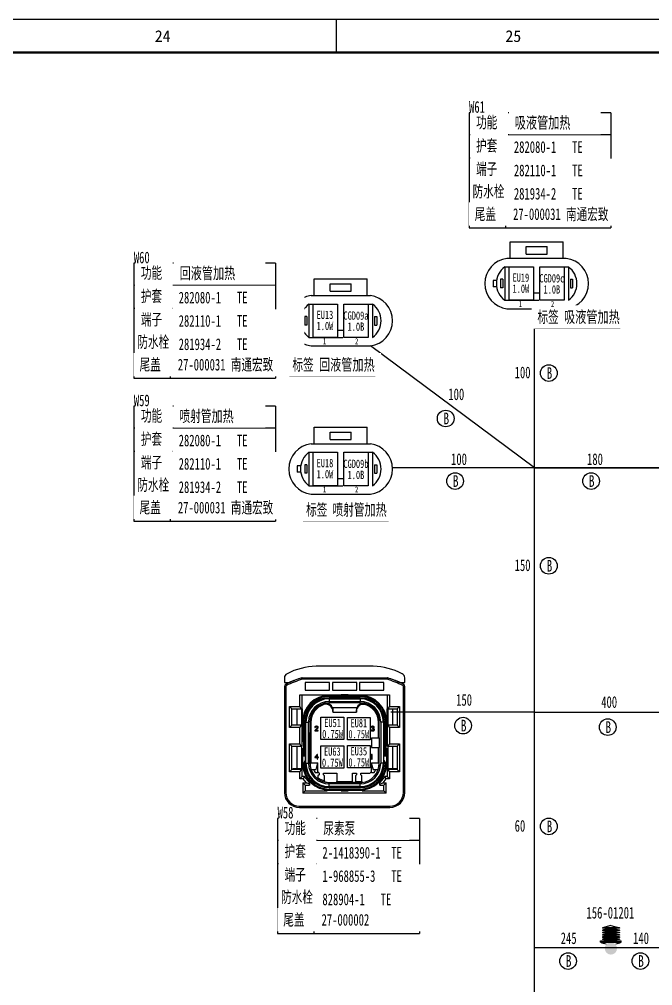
# Model space of a CAD drawing. Header units: millimetres. Extents: x 3853 to 7217, y 3585 to 4426.
# Drawn here: x 6281 to 6470.9, y 4136.1 to 4425.9 of the extents above; entities that cross this region are included whole.
import ezdxf

# ---------------------------------------------------------------- set-up
doc = ezdxf.new("R2010")
doc.units = ezdxf.units.MM
doc.layers.get('0').update_dxf_attribs({"lineweight": 25})
doc.layers.add('_0', color=7, linetype='Continuous', lineweight=25)
doc.layers.add('图框层', color=7, linetype='Continuous', lineweight=25)
doc.layers.add('底盘线束', color=7, linetype='Continuous')
doc.styles.get("Standard").update_dxf_attribs({"font": ''})
doc.styles.add('仿宋体GB2312', font='', dxfattribs={"width": 0.67})
doc.styles.add('标准', font='', dxfattribs={"width": 0.667})
doc.styles.get('Standard').set_extended_font_data('SimSun')
doc.styles.get('仿宋体GB2312').set_extended_font_data('SimSun')
doc.styles.get('标准').set_extended_font_data('SimSun')

# ---------------------------------------------------------------- blocks, each defined once
blk = doc.blocks.new('ZwmFrameMain_A0X4^_^分区图框^_^landscape')
at = {"color": 3}
blk.add_line((2498, 831), (2498, 821), dxfattribs=at)
at = {"lineweight": 50}
blk.add_line((0, 821), (3329, 821), dxfattribs=at)
at = {"layer": '图框层', "color": 1}
blk.add_line((-25, 831), (3339, 831), dxfattribs=at)
at = {"color": 3, "char_height": 3.5, "attachment_point": 1}
for s, insert in [('24', (2443.65, 827.71)), ('25', (2548.78, 827.71))]:
    blk.add_mtext_dynamic_manual_height_columns(s, width=5.7094, gutter_width=1, heights=[0], dxfattribs=dict(at, insert=insert))

msp = doc.modelspace()

# ---------------------------------------------------------------- hatches: boundary and pattern name
h = msp.add_hatch(color=0)
h.dxf.hatch_style = 1
edge = h.paths.add_edge_path()
edge.add_arc((6458.33, 4147.24), 1.84, 360, 720)

# ---------------------------------------------------------------- linework, layer by layer
for p, q in [((6385.45, 4231.92), (6371.55, 4231.92)), ((6360.45, 4228.41), (6360.45, 4227)), ((6360.45, 4227), (6361.81, 4227)), ((6361.04, 4226.11), (6360.86, 4226.49)), ((6361.93, 4227.05), (6361.93, 4226.98)), ((6364.18, 4227.93), (6364.18, 4227.87)), ((6365.58, 4228.41), (6391.41, 4228.41)), ((6365.58, 4228.41), (6365.58, 4228.36)), ((6365.72, 4228.41), (6365.79, 4227.99)), ((6391.21, 4227.99), (6365.79, 4227.99)), ((6374, 4227), (6366.7, 4227)), ((6366.7, 4227), (6366.7, 4224.76)), ((6374, 4224.76), (6374, 4227)), ((6374.85, 4227), (6374.85, 4224.76)), ((6382.15, 4227), (6374.85, 4227)), ((6382.15, 4224.76), (6382.15, 4227)), ((6382.99, 4227), (6382.99, 4224.76)), ((6390.29, 4227), (6382.99, 4227)), ((6390.29, 4224.76), (6390.29, 4227)), ((6391.27, 4228.41), (6391.21, 4227.99)), ((6391.41, 4228.41), (6391.41, 4228.36)), ((6392.82, 4227.93), (6392.82, 4227.87)), ((6395.06, 4227.05), (6395.06, 4226.98)), ((6395.18, 4227), (6396.54, 4227)), ((6396.13, 4226.49), (6395.95, 4226.11)), ((6396.54, 4227), (6396.54, 4228.41)), ((6360.45, 4225.86), (6360.88, 4225.86)), ((6360.45, 4225.86), (6360.45, 4194.01)), ((6360.88, 4225.86), (6360.88, 4194.01)), ((6365.02, 4219.84), (6365.02, 4223.35)), ((6365.02, 4223.35), (6373.23, 4223.35)), ((6365.72, 4219.14), (6365.72, 4223.35)), ((6366.7, 4224.76), (6374, 4224.76)), ((6373.23, 4223.21), (6373.23, 4223.35)), ((6377.44, 4223.21), (6373.23, 4223.21)), ((6373.86, 4223.14), (6383.13, 4223.14)), ((6373.86, 4222.86), (6373.86, 4223.14)), ((6374.85, 4224.76), (6382.15, 4224.76)), ((6377.44, 4223.35), (6377.44, 4223.21)), ((6379.55, 4223.35), (6377.44, 4223.35)), ((6379.55, 4223.21), (6379.55, 4223.35)), ((6383.76, 4223.21), (6379.55, 4223.21)), ((6382.99, 4224.76), (6390.29, 4224.76)), ((6383.13, 4222.86), (6383.13, 4223.14)), ((6383.76, 4223.35), (6383.76, 4223.21)), ((6383.76, 4223.35), (6391.97, 4223.35)), ((6391.27, 4223.35), (6391.27, 4219.14)), ((6391.97, 4223.35), (6391.97, 4219.84)), ((6396.12, 4194.01), (6396.12, 4225.86)), ((6396.12, 4225.86), (6396.54, 4225.86)), ((6396.54, 4194.01), (6396.54, 4225.86)), ((6372.34, 4220.69), (6372.3, 4220.39)), ((6372.34, 4220.69), (6372.31, 4220.68)), ((6383.27, 4220.9), (6373.72, 4220.9)), ((6373.86, 4222.86), (6383.13, 4222.86)), ((6373.86, 4222.44), (6373.86, 4222.16)), ((6373.86, 4222.44), (6373.86, 4222.44)), ((6373.86, 4222.44), (6383.13, 4222.44)), ((6373.86, 4222.44), (6383.13, 4222.44)), ((6373.86, 4222.16), (6383.13, 4222.16)), ((6373.86, 4222.11), (6373.86, 4222.16)), ((6373.86, 4222.11), (6383.13, 4222.11)), ((6373.86, 4222.11), (6373.86, 4221.32)), ((6373.86, 4221.32), (6383.13, 4221.32)), ((6383.13, 4222.44), (6383.13, 4222.44)), ((6383.13, 4222.44), (6383.13, 4222.16)), ((6383.13, 4222.11), (6383.13, 4222.16)), ((6383.13, 4222.11), (6383.13, 4221.32)), ((6384.69, 4220.39), (6384.65, 4220.69)), ((6362, 4213.53), (6362, 4219.84)), ((6362, 4219.84), (6365.02, 4219.84)), ((6362.7, 4219.14), (6362, 4219.84)), ((6362.7, 4214.23), (6362.7, 4219.14)), ((6362.7, 4219.14), (6365.42, 4219.14)), ((6364.18, 4219.14), (6364.18, 4214.23)), ((6365.42, 4219.14), (6365.02, 4219.84)), ((6365.72, 4219.14), (6365.42, 4219.14)), ((6365.58, 4219.14), (6365.58, 4214.23)), ((6365.72, 4219.14), (6365.72, 4214.23)), ((6374.99, 4219.49), (6382.01, 4219.49)), ((6374.99, 4219.49), (6374.99, 4218.66)), ((6374.99, 4218.66), (6374.99, 4218.28)), ((6374.99, 4218.28), (6374.99, 4218.09)), ((6374.99, 4218.09), (6382.01, 4218.09)), ((6382.01, 4219.49), (6382.01, 4218.66)), ((6382.01, 4218.28), (6382.01, 4218.66)), ((6382.01, 4218.28), (6382.01, 4218.09)), ((6391.57, 4219.14), (6391.27, 4219.14)), ((6391.27, 4214.23), (6391.27, 4219.14)), ((6391.41, 4219.14), (6391.41, 4214.23)), ((6391.57, 4219.14), (6391.97, 4219.84)), ((6391.57, 4219.14), (6394.29, 4219.14)), ((6391.97, 4219.84), (6394.99, 4219.84)), ((6392.82, 4219.14), (6392.82, 4214.23)), ((6394.29, 4219.14), (6394.99, 4219.84)), ((6394.29, 4219.14), (6394.29, 4214.23)), ((6394.99, 4219.84), (6394.99, 4213.53)), ((6365.86, 4209.78), (6365.86, 4215.14)), ((6366.14, 4215.14), (6365.86, 4215.14)), ((6366.14, 4209.17), (6366.14, 4215.14)), ((6366.56, 4204.96), (6366.56, 4215.14)), ((6366.57, 4215.14), (6366.56, 4215.14)), ((6366.57, 4215.14), (6366.85, 4215.14)), ((6366.57, 4204.96), (6366.57, 4215.14)), ((6366.85, 4202.79), (6366.85, 4215.14)), ((6366.89, 4215.14), (6366.85, 4215.14)), ((6366.89, 4202.79), (6366.89, 4215.14)), ((6366.89, 4215.14), (6367.69, 4215.14)), ((6367.69, 4202.79), (6367.69, 4215.14)), ((6368.11, 4215.28), (6368.11, 4212.05)), ((6368.39, 4215.14), (6368.11, 4215.14)), ((6368.11, 4215.14), (6368.11, 4202.93)), ((6368.39, 4215.14), (6368.39, 4202.93)), ((6388.6, 4210.37), (6388.6, 4215.14)), ((6388.6, 4215.14), (6388.89, 4215.14)), ((6388.89, 4215.14), (6388.89, 4215.28)), ((6388.89, 4210.37), (6388.89, 4215.14)), ((6390.1, 4215.14), (6389.31, 4215.14)), ((6389.31, 4215.14), (6389.31, 4202.79)), ((6390.1, 4215.14), (6390.1, 4202.79)), ((6390.1, 4215.14), (6390.15, 4215.14)), ((6390.43, 4215.14), (6390.15, 4215.14)), ((6390.15, 4215.14), (6390.15, 4202.79)), ((6390.43, 4215.14), (6390.43, 4204.96)), ((6390.43, 4215.14), (6390.43, 4215.14)), ((6390.43, 4215.14), (6390.43, 4204.96)), ((6390.85, 4215.14), (6390.85, 4204.96)), ((6390.85, 4215.14), (6391.13, 4215.14)), ((6391.13, 4215.14), (6391.13, 4209.78)), ((6360.45, 4212.51), (6360.45, 4212.12)), ((6360.45, 4212.12), (6360.45, 4211.74)), ((6360.45, 4211.74), (6360.45, 4211.35)), ((6362, 4213.53), (6362.7, 4214.23)), ((6365.02, 4213.53), (6362, 4213.53)), ((6365.42, 4214.23), (6362.7, 4214.23)), ((6365.42, 4214.23), (6365.02, 4213.53)), ((6365.02, 4208.61), (6365.02, 4213.53)), ((6365.42, 4214.23), (6365.72, 4214.23)), ((6365.72, 4207.91), (6365.72, 4214.23)), ((6368.11, 4202.92), (6368.11, 4212.05)), ((6370.33, 4213.37), (6369.51, 4212.62)), ((6369.51, 4212.62), (6369.51, 4212.47)), ((6369.51, 4212.47), (6370.56, 4212.47)), ((6369.57, 4213.67), (6369.54, 4213.55)), ((6369.54, 4213.55), (6369.69, 4213.55)), ((6369.69, 4213.79), (6369.57, 4213.67)), ((6369.8, 4213.85), (6369.69, 4213.79)), ((6369.69, 4213.55), (6369.74, 4213.64)), ((6369.74, 4213.64), (6369.83, 4213.7)), ((6369.74, 4212.62), (6370.48, 4213.28)), ((6370.56, 4212.62), (6369.74, 4212.62)), ((6370.01, 4213.88), (6369.8, 4213.85)), ((6369.83, 4213.7), (6369.98, 4213.73)), ((6369.98, 4213.73), (6370.1, 4213.73)), ((6370.12, 4213.88), (6370.01, 4213.88)), ((6370.1, 4213.73), (6370.24, 4213.7)), ((6370.3, 4213.85), (6370.12, 4213.88)), ((6370.24, 4213.7), (6370.33, 4213.64)), ((6370.42, 4213.79), (6370.3, 4213.85)), ((6370.33, 4213.64), (6370.39, 4213.55)), ((6370.39, 4213.49), (6370.33, 4213.37)), ((6370.39, 4213.55), (6370.39, 4213.49)), ((6370.53, 4213.67), (6370.42, 4213.79)), ((6370.48, 4213.28), (6370.53, 4213.37)), ((6370.56, 4213.55), (6370.53, 4213.67)), ((6370.53, 4213.37), (6370.56, 4213.49)), ((6370.56, 4213.49), (6370.56, 4213.55)), ((6370.56, 4212.47), (6370.56, 4212.62)), ((6386.5, 4212.8), (6386.36, 4212.8)), ((6386.39, 4213.55), (6386.53, 4213.55)), ((6386.39, 4212.71), (6386.45, 4212.62)), ((6386.53, 4213.79), (6386.42, 4213.67)), ((6386.45, 4212.62), (6386.53, 4212.56)), ((6386.53, 4212.74), (6386.5, 4212.8)), ((6386.65, 4213.85), (6386.53, 4213.79)), ((6386.53, 4213.55), (6386.59, 4213.64)), ((6386.59, 4212.68), (6386.53, 4212.74)), ((6386.53, 4212.56), (6386.65, 4212.5)), ((6386.59, 4213.64), (6386.68, 4213.7)), ((6386.65, 4212.65), (6386.59, 4212.68)), ((6386.86, 4213.88), (6386.65, 4213.85)), ((6386.8, 4212.62), (6386.65, 4212.65)), ((6386.65, 4212.5), (6386.77, 4212.47)), ((6386.68, 4213.7), (6386.83, 4213.73)), ((6386.77, 4212.47), (6387, 4212.47)), ((6386.97, 4212.62), (6386.8, 4212.62)), ((6386.83, 4213.73), (6386.94, 4213.73)), ((6386.83, 4213.25), (6386.83, 4213.13)), ((6386.94, 4213.25), (6386.83, 4213.25)), ((6386.83, 4213.13), (6386.94, 4213.13)), ((6386.91, 4213.88), (6386.86, 4213.88)), ((6387.12, 4213.85), (6386.91, 4213.88)), ((6386.94, 4213.73), (6387.09, 4213.7)), ((6387.12, 4213.31), (6386.94, 4213.25)), ((6386.94, 4213.13), (6387.12, 4213.1)), ((6387.12, 4212.65), (6386.97, 4212.62)), ((6387, 4212.47), (6387.12, 4212.5)), ((6387.09, 4213.7), (6387.18, 4213.64)), ((6387.24, 4213.79), (6387.12, 4213.85)), ((6387.18, 4213.37), (6387.12, 4213.31)), ((6387.12, 4213.1), (6387.21, 4213.04)), ((6387.18, 4212.68), (6387.12, 4212.65)), ((6387.12, 4212.5), (6387.24, 4212.56)), ((6387.18, 4213.64), (6387.24, 4213.55)), ((6387.24, 4213.49), (6387.18, 4213.37)), ((6387.18, 4213.19), (6387.29, 4213.28)), ((6387.32, 4213.13), (6387.18, 4213.19)), ((6387.24, 4212.74), (6387.18, 4212.68)), ((6387.21, 4213.04), (6387.27, 4212.92)), ((6387.35, 4213.67), (6387.24, 4213.79)), ((6387.24, 4213.55), (6387.24, 4213.49)), ((6387.27, 4212.8), (6387.24, 4212.74)), ((6387.24, 4212.56), (6387.32, 4212.62)), ((6387.27, 4212.92), (6387.27, 4212.8)), ((6387.29, 4213.28), (6387.35, 4213.37)), ((6387.38, 4213.04), (6387.32, 4213.13)), ((6387.32, 4212.62), (6387.38, 4212.71)), ((6387.38, 4213.55), (6387.35, 4213.67)), ((6387.35, 4213.37), (6387.38, 4213.49)), ((6387.38, 4213.49), (6387.38, 4213.55)), ((6387.41, 4212.92), (6387.38, 4213.04)), ((6387.38, 4212.71), (6387.41, 4212.8)), ((6387.41, 4212.8), (6387.41, 4212.92)), ((6391.27, 4214.23), (6391.57, 4214.23)), ((6391.27, 4214.23), (6391.27, 4207.91)), ((6394.29, 4214.23), (6391.57, 4214.23)), ((6391.97, 4213.53), (6391.57, 4214.23)), ((6394.99, 4213.53), (6391.97, 4213.53)), ((6391.97, 4213.53), (6391.97, 4208.61)), ((6394.99, 4213.53), (6394.29, 4214.23)), ((6360.45, 4211.35), (6360.45, 4210.96)), ((6360.45, 4210.96), (6360.45, 4210.58)), ((6360.45, 4210.58), (6360.45, 4206.63)), ((6365.72, 4210.08), (6366.14, 4209.17)), ((6366.14, 4209.17), (6366.14, 4207.07)), ((6386.57, 4210.37), (6386.57, 4207.56)), ((6386.57, 4210.37), (6388.6, 4210.37)), ((6386.6, 4210.37), (6386.6, 4207.56)), ((6388.6, 4210.37), (6388.89, 4210.37)), ((6388.89, 4210.37), (6388.89, 4207.56)), ((6390.85, 4209.17), (6391.27, 4210.08)), ((6390.85, 4207.07), (6390.85, 4209.17)), ((6360.45, 4206.63), (6360.45, 4205.66)), ((6362, 4200.19), (6362, 4208.61)), ((6362, 4208.61), (6365.02, 4208.61)), ((6362.7, 4207.91), (6362, 4208.61)), ((6362.7, 4200.89), (6362.7, 4207.91)), ((6362.7, 4207.91), (6365.42, 4207.91)), ((6364.18, 4207.91), (6364.18, 4201.1)), ((6365.42, 4207.91), (6365.02, 4208.61)), ((6365.72, 4207.91), (6365.42, 4207.91)), ((6365.58, 4207.91), (6365.58, 4201.1)), ((6366.14, 4207.07), (6365.58, 4207.1)), ((6365.72, 4207.09), (6365.72, 4204.96)), ((6365.86, 4204.96), (6365.86, 4207.09)), ((6366.14, 4204.96), (6366.14, 4207.07)), ((6386.57, 4207.56), (6388.6, 4207.56)), ((6388.6, 4202.93), (6388.6, 4207.56)), ((6388.6, 4207.56), (6388.89, 4207.56)), ((6388.89, 4202.93), (6388.89, 4207.56)), ((6391.41, 4207.1), (6390.85, 4207.07)), ((6391.13, 4207.09), (6391.13, 4204.96)), ((6391.57, 4207.91), (6391.27, 4207.91)), ((6391.27, 4204.96), (6391.27, 4207.09)), ((6391.41, 4207.91), (6391.41, 4201.1)), ((6391.41, 4204.96), (6391.41, 4207.1)), ((6391.57, 4207.91), (6391.97, 4208.61)), ((6391.57, 4207.91), (6394.29, 4207.91)), ((6391.97, 4208.61), (6394.99, 4208.61)), ((6392.82, 4207.91), (6392.82, 4201.1)), ((6394.29, 4207.91), (6394.99, 4208.61)), ((6394.29, 4207.91), (6394.29, 4200.89)), ((6394.99, 4208.61), (6394.99, 4200.19)), ((6360.45, 4205.66), (6360.45, 4205.49)), ((6365.58, 4204.96), (6365.72, 4204.96)), ((6365.72, 4201.94), (6365.72, 4204.96)), ((6365.94, 4204.96), (6365.72, 4204.96)), ((6365.94, 4202.29), (6365.94, 4204.96)), ((6366.7, 4204.96), (6365.94, 4204.96)), ((6366.7, 4203.61), (6365.94, 4202.29)), ((6366.56, 4202.79), (6366.56, 4203.36)), ((6366.57, 4202.79), (6366.57, 4203.37)), ((6366.7, 4204.96), (6366.7, 4203.61)), ((6368.39, 4202.93), (6368.11, 4202.93)), ((6368.39, 4202.93), (6370.42, 4202.93)), ((6370.21, 4205.45), (6369.51, 4204.65)), ((6369.51, 4204.65), (6369.51, 4204.47)), ((6369.51, 4204.47), (6370.21, 4204.47)), ((6369.72, 4204.65), (6370.21, 4205.21)), ((6370.21, 4204.65), (6369.72, 4204.65)), ((6370.39, 4205.45), (6370.21, 4205.45)), ((6370.21, 4205.21), (6370.21, 4204.65)), ((6370.21, 4204.47), (6370.21, 4204.05)), ((6370.21, 4204.05), (6370.39, 4204.05)), ((6370.39, 4204.65), (6370.39, 4205.45)), ((6370.68, 4204.65), (6370.39, 4204.65)), ((6370.39, 4204.47), (6370.68, 4204.47)), ((6370.39, 4204.05), (6370.39, 4204.47)), ((6370.39, 4202.53), (6370.39, 4202.93)), ((6370.42, 4200.05), (6370.42, 4202.93)), ((6370.68, 4204.47), (6370.68, 4204.65)), ((6386.53, 4205.45), (6386.36, 4205.24)), ((6386.36, 4205.24), (6386.36, 4205)), ((6386.36, 4205), (6386.53, 4205.21)), ((6386.71, 4205.45), (6386.53, 4205.45)), ((6386.53, 4205.21), (6386.53, 4204.05)), ((6386.53, 4204.05), (6386.71, 4204.05)), ((6386.57, 4200.05), (6386.57, 4202.93)), ((6386.57, 4202.93), (6388.6, 4202.93)), ((6386.6, 4202.93), (6386.6, 4202.53)), ((6386.71, 4204.05), (6386.71, 4205.45)), ((6388.6, 4202.93), (6388.89, 4202.93)), ((6391.05, 4204.96), (6390.29, 4204.96)), ((6390.29, 4203.61), (6390.29, 4204.96)), ((6390.29, 4203.61), (6391.05, 4202.29)), ((6390.43, 4203.37), (6390.43, 4202.79)), ((6390.43, 4203.36), (6390.43, 4202.79)), ((6391.27, 4204.96), (6391.05, 4204.96)), ((6391.05, 4204.96), (6391.05, 4202.29)), ((6391.27, 4204.96), (6391.41, 4204.96)), ((6391.27, 4204.96), (6391.27, 4201.94)), ((6362.7, 4200.89), (6362, 4200.19)), ((6365.02, 4200.19), (6362, 4200.19)), ((6365.42, 4200.89), (6362.7, 4200.89)), ((6362.98, 4200.89), (6362.98, 4201.1)), ((6364.18, 4201.1), (6362.98, 4201.1)), ((6365.58, 4201.1), (6364.18, 4201.1)), ((6365.42, 4200.89), (6365.02, 4200.19)), ((6365.02, 4198.08), (6365.02, 4200.19)), ((6365.42, 4200.89), (6365.72, 4200.89)), ((6365.72, 4201.94), (6365.58, 4201.94)), ((6365.73, 4201.93), (6365.58, 4201.66)), ((6365.58, 4200.89), (6365.58, 4201.1)), ((6365.73, 4201.93), (6365.72, 4201.94)), ((6365.72, 4201.91), (6365.72, 4200.89)), ((6365.72, 4198.78), (6365.72, 4200.89)), ((6365.94, 4202.29), (6365.73, 4201.93)), ((6366.57, 4202.79), (6366.56, 4202.79)), ((6366.57, 4202.79), (6366.85, 4202.79)), ((6366.89, 4202.79), (6366.85, 4202.79)), ((6366.89, 4202.79), (6367.69, 4202.79)), ((6368.45, 4200.96), (6369.97, 4200.96)), ((6369.61, 4200.05), (6370.42, 4200.05)), ((6369.97, 4200.96), (6370.39, 4202.53)), ((6370.63, 4200.05), (6370.42, 4200.05)), ((6386.57, 4200.05), (6386.36, 4200.05)), ((6386.57, 4200.05), (6387.38, 4200.05)), ((6386.6, 4202.53), (6387.03, 4200.96)), ((6387.03, 4200.96), (6388.54, 4200.96)), ((6390.1, 4202.79), (6389.31, 4202.79)), ((6390.1, 4202.79), (6390.15, 4202.79)), ((6390.43, 4202.79), (6390.15, 4202.79)), ((6390.43, 4202.79), (6390.43, 4202.79)), ((6391.26, 4201.93), (6391.05, 4202.29)), ((6391.26, 4201.93), (6391.27, 4201.94)), ((6391.41, 4201.66), (6391.26, 4201.93)), ((6391.27, 4201.94), (6391.41, 4201.94)), ((6391.27, 4200.89), (6391.27, 4201.91)), ((6391.27, 4200.89), (6391.57, 4200.89)), ((6391.27, 4200.89), (6391.27, 4198.78)), ((6391.41, 4201.1), (6391.41, 4200.89)), ((6392.82, 4201.1), (6391.41, 4201.1)), ((6394.29, 4200.89), (6391.57, 4200.89)), ((6391.97, 4200.19), (6391.57, 4200.89)), ((6394.99, 4200.19), (6391.97, 4200.19)), ((6391.97, 4200.19), (6391.97, 4198.08)), ((6394.01, 4201.1), (6392.82, 4201.1)), ((6394.01, 4200.89), (6394.01, 4201.1)), ((6394.99, 4200.19), (6394.29, 4200.89)), ((6365.72, 4198.78), (6365.02, 4198.08)), ((6366.1, 4198.08), (6365.02, 4198.08)), ((6366.42, 4198.78), (6365.72, 4198.78)), ((6366.42, 4198.78), (6366.1, 4198.08)), ((6367.08, 4196.96), (6366.1, 4198.08)), ((6367.97, 4197.01), (6366.42, 4198.78)), ((6370.84, 4199.35), (6370.49, 4198.99)), ((6370.49, 4198.99), (6370.49, 4198.47)), ((6370.49, 4198.12), (6370.49, 4198.47)), ((6370.84, 4199.84), (6370.84, 4199.35)), ((6372.11, 4199.35), (6372.11, 4199.84)), ((6372.11, 4199.84), (6376.11, 4199.84)), ((6372.46, 4198.99), (6372.11, 4199.35)), ((6372.46, 4197.49), (6372.46, 4198.99)), ((6372.46, 4197.49), (6372.46, 4197.2)), ((6373.86, 4197.03), (6376.11, 4197.03)), ((6376.11, 4199.84), (6376.11, 4197.31)), ((6376.11, 4197.31), (6380.88, 4197.31)), ((6376.11, 4197.03), (6376.11, 4197.31)), ((6376.11, 4197.03), (6380.88, 4197.03)), ((6380.88, 4197.31), (6380.88, 4199.84)), ((6380.88, 4199.84), (6382.08, 4199.84)), ((6380.88, 4197.31), (6380.88, 4197.03)), ((6380.88, 4197.03), (6381.73, 4197.03)), ((6382.08, 4199.35), (6381.73, 4198.99)), ((6381.73, 4198.99), (6381.73, 4197.31)), ((6381.73, 4197.31), (6383.13, 4197.31)), ((6381.73, 4197.03), (6381.73, 4197.31)), ((6381.73, 4197.03), (6383.13, 4197.03)), ((6382.08, 4199.84), (6382.08, 4199.35)), ((6383.13, 4197.31), (6383.13, 4197.03)), ((6383.34, 4199.35), (6383.34, 4199.84)), ((6383.34, 4199.84), (6386.15, 4199.84)), ((6383.69, 4198.99), (6383.34, 4199.35)), ((6383.69, 4197.34), (6383.69, 4198.99)), ((6383.69, 4197.34), (6383.69, 4197.06)), ((6390.57, 4198.78), (6389.03, 4197.01)), ((6390.89, 4198.08), (6389.91, 4196.96)), ((6391.27, 4198.78), (6390.57, 4198.78)), ((6390.57, 4198.78), (6390.89, 4198.08)), ((6391.97, 4198.08), (6390.89, 4198.08)), ((6391.27, 4198.78), (6391.97, 4198.08)), ((6366, 4196.96), (6366, 4193.87)), ((6366, 4196.96), (6367.08, 4196.96)), ((6366.7, 4196.26), (6366, 4196.96)), ((6366.7, 4194.57), (6366, 4193.87)), ((6366.7, 4196.26), (6366.7, 4194.57)), ((6366.7, 4196.26), (6367.97, 4196.26)), ((6366.7, 4194.57), (6373.23, 4194.57)), ((6367.97, 4196.55), (6367.08, 4196.96)), ((6367.97, 4197.01), (6367.97, 4196.55)), ((6367.97, 4196.55), (6367.97, 4196.26)), ((6373.23, 4194.71), (6377.44, 4194.71)), ((6373.23, 4194.57), (6373.23, 4194.71)), ((6373.86, 4195.82), (6373.86, 4196.61)), ((6383.13, 4196.61), (6373.86, 4196.61)), ((6373.86, 4195.82), (6373.86, 4195.77)), ((6383.13, 4195.82), (6373.86, 4195.82)), ((6373.86, 4195.49), (6373.86, 4195.77)), ((6383.13, 4195.77), (6373.86, 4195.77)), ((6383.13, 4195.49), (6373.86, 4195.49)), ((6373.86, 4195.49), (6373.86, 4195.48)), ((6383.13, 4195.48), (6373.86, 4195.48)), ((6383.13, 4195.06), (6373.86, 4195.06)), ((6373.86, 4195.06), (6373.86, 4194.78)), ((6383.13, 4194.78), (6373.86, 4194.78)), ((6377.44, 4194.57), (6377.44, 4194.71)), ((6377.44, 4194.57), (6379.55, 4194.57)), ((6379.55, 4194.71), (6383.76, 4194.71)), ((6379.55, 4194.57), (6379.55, 4194.71)), ((6383.13, 4195.82), (6383.13, 4196.61)), ((6383.13, 4195.82), (6383.13, 4195.77)), ((6383.13, 4195.49), (6383.13, 4195.77)), ((6383.13, 4195.49), (6383.13, 4195.48)), ((6383.13, 4195.06), (6383.13, 4194.78)), ((6383.76, 4194.57), (6383.76, 4194.71)), ((6383.76, 4194.57), (6390.29, 4194.57)), ((6389.03, 4196.55), (6389.03, 4197.01)), ((6389.03, 4196.55), (6389.91, 4196.96)), ((6389.03, 4196.26), (6389.03, 4196.55)), ((6389.03, 4196.26), (6390.29, 4196.26)), ((6389.91, 4196.96), (6390.99, 4196.96)), ((6390.29, 4196.26), (6390.99, 4196.96)), ((6390.29, 4194.57), (6390.29, 4196.26)), ((6390.99, 4193.87), (6390.29, 4194.57)), ((6390.99, 4193.87), (6390.99, 4196.96)), ((6360.45, 4194.01), (6360.88, 4194.01)), ((6390.99, 4193.87), (6366, 4193.87)), ((6396.54, 4194.01), (6396.12, 4194.01)), ((6364.95, 4189.94), (6392.04, 4189.94)), ((6364.95, 4189.52), (6364.95, 4189.94)), ((6364.95, 4189.52), (6392.04, 4189.52)), ((6392.04, 4189.52), (6392.04, 4189.94))]:
    msp.add_line(p, q)
at = {"color": 0}
for p, q in [((6458.33, 4154.17), (6455.8, 4153.4)), ((6458.33, 4154.17), (6460.86, 4153.4)), ((6459.54, 4153.4), (6455.8, 4153.4)), ((6455.8, 4153.4), (6455.8, 4153.29)), ((6460.86, 4153.29), (6455.8, 4153.29)), ((6457.08, 4153.11), (6455.8, 4152.73)), ((6459.54, 4152.73), (6455.8, 4152.73)), ((6455.8, 4152.73), (6455.8, 4152.61)), ((6460.86, 4152.61), (6455.8, 4152.61)), ((6457.08, 4152.43), (6455.8, 4152.05)), ((6459.54, 4152.05), (6455.8, 4152.05)), ((6455.8, 4152.05), (6455.8, 4151.93)), ((6460.86, 4151.93), (6455.8, 4151.93)), ((6457.08, 4151.75), (6455.8, 4151.37)), ((6459.54, 4151.37), (6455.8, 4151.37)), ((6455.8, 4151.37), (6455.8, 4151.25)), ((6460.86, 4151.25), (6455.8, 4151.25)), ((6457.08, 4151.07), (6455.8, 4150.69)), ((6459.54, 4150.69), (6455.8, 4150.69)), ((6455.8, 4150.69), (6455.8, 4150.57)), ((6457.08, 4153.29), (6457.08, 4153.11)), ((6459.57, 4153.11), (6457.08, 4153.11)), ((6457.08, 4152.61), (6457.08, 4152.43)), ((6459.57, 4152.43), (6457.08, 4152.43)), ((6457.08, 4151.93), (6457.08, 4151.75)), ((6459.57, 4151.75), (6457.08, 4151.75)), ((6457.08, 4151.25), (6457.08, 4151.07)), ((6459.57, 4151.07), (6457.08, 4151.07)), ((6460.86, 4153.4), (6459.54, 4153.4)), ((6460.86, 4152.73), (6459.54, 4152.73)), ((6460.86, 4152.05), (6459.54, 4152.05)), ((6460.86, 4151.37), (6459.54, 4151.37)), ((6460.86, 4150.69), (6459.54, 4150.69)), ((6459.57, 4153.29), (6459.57, 4153.11)), ((6459.57, 4153.11), (6460.86, 4152.73)), ((6459.57, 4152.61), (6459.57, 4152.43)), ((6459.57, 4152.43), (6460.86, 4152.05)), ((6459.57, 4151.93), (6459.57, 4151.75)), ((6459.57, 4151.75), (6460.86, 4151.37)), ((6459.57, 4151.25), (6459.57, 4151.07)), ((6459.57, 4151.07), (6460.86, 4150.69)), ((6460.86, 4153.4), (6460.86, 4153.29)), ((6460.86, 4152.73), (6460.86, 4152.61)), ((6460.86, 4152.05), (6460.86, 4151.93)), ((6460.86, 4151.37), (6460.86, 4151.25)), ((6460.86, 4150.69), (6460.86, 4150.57)), ((6455.25, 4149.14), (6455.25, 4149.54)), ((6455.25, 4149.54), (6461.4, 4149.54)), ((6455.25, 4149.14), (6461.4, 4149.14)), ((6460.86, 4150.57), (6455.8, 4150.57)), ((6457.08, 4150.39), (6455.8, 4150.01)), ((6459.54, 4150.01), (6455.8, 4150.01)), ((6455.8, 4150.01), (6455.8, 4149.9)), ((6460.86, 4149.9), (6455.8, 4149.9)), ((6457.08, 4149.79), (6456.24, 4149.54)), ((6457.08, 4150.57), (6457.08, 4150.39)), ((6459.57, 4150.39), (6457.08, 4150.39)), ((6457.08, 4149.9), (6457.08, 4149.79)), ((6459.57, 4149.79), (6457.08, 4149.79)), ((6460.86, 4150.01), (6459.54, 4150.01)), ((6459.57, 4150.57), (6459.57, 4150.39)), ((6459.57, 4150.39), (6460.86, 4150.01)), ((6459.57, 4149.9), (6459.57, 4149.79)), ((6459.57, 4149.79), (6460.42, 4149.54)), ((6460.86, 4150.01), (6460.86, 4149.9)), ((6461.4, 4149.14), (6461.4, 4149.54))]:
    msp.add_line(p, q, dxfattribs=at)
for points in [[(6374.99, 4218.28), (6374.94, 4218.72), (6374.82, 4219.13), (6374.5, 4219.69), (6374.03, 4220.12), (6373.67, 4220.31), (6373.27, 4220.43), (6372.86, 4220.47), (6372.3, 4220.39)], [(6384.69, 4220.39), (6384.29, 4220.46), (6383.88, 4220.46), (6383.47, 4220.37), (6383.09, 4220.2), (6382.75, 4219.96), (6382.46, 4219.65), (6382.24, 4219.28), (6382.09, 4218.88), (6382.01, 4218.28)]]:
    msp.add_lwpolyline(points)
for centre, radius, start, end in [((6370.68, 4210.84), 21.06, 92.0818, 116.6634), ((6371.55, 4186.99), 44.93, 90, 92.0818), ((6385.45, 4186.99), 44.93, 87.9182, 90), ((6386.31, 4210.84), 21.06, 63.3366, 87.9182), ((6361.86, 4228.41), 1.4, 116.6634, 180), ((6395.13, 4228.41), 1.4, 360, 63.3366), ((6361.16, 4225.86), 0.702, 115.0519, 180), ((6378.69, 4188.34), 42.12, 107.9417, 115.0519), ((6361.16, 4225.86), 0.281, 115.0631, 179.9937), ((6378.69, 4188.34), 41.7, 108.0328, 115.0519), ((6378.5, 4188.02), 42.4, 107.7362, 113.1678), ((6378.3, 4188.34), 41.7, 64.9481, 71.9672), ((6378.3, 4188.34), 42.12, 64.9481, 72.0584), ((6378.5, 4188.02), 42.4, 66.8322, 72.2637), ((6395.84, 4225.86), 0.281, 0.0089, 64.9396), ((6395.84, 4225.86), 0.702, 360, 64.9481), ((6373.86, 4215.14), 8, 90, 180), ((6383.13, 4215.14), 8, 0, 90), ((6373.86, 4215.14), 7.72, 90, 180), ((6373.86, 4215.14), 7.3, 90, 180), ((6373.86, 4215.14), 7.3, 90, 180), ((6373.86, 4215.14), 7.02, 90, 180), ((6373.86, 4215.14), 6.97, 90, 180), ((6373.86, 4215.14), 6.18, 90, 180), ((6373.72, 4215.28), 5.62, 90, 180), ((6373.86, 4215.14), 5.76, 105.6185, 180), ((6373.86, 4215.14), 5.47, 106.6005, 180), ((6372.88, 4218.66), 2.11, 0, 104.7767), ((6384.11, 4218.66), 2.11, 75.2233, 180), ((6383.13, 4215.14), 7.72, 0, 90), ((6383.13, 4215.14), 7.3, 0, 90), ((6383.13, 4215.14), 7.3, 0, 90), ((6383.13, 4215.14), 7.02, 0, 90), ((6383.13, 4215.14), 6.97, 0, 90), ((6383.13, 4215.14), 6.18, 0, 90), ((6383.27, 4215.28), 5.62, 360, 90), ((6383.13, 4215.14), 5.76, 360, 74.6895), ((6383.13, 4215.14), 5.47, 0, 73.3995), ((6373.86, 4202.92), 5.76, 180, 199.9074), ((6383.13, 4202.92), 5.76, 340.0926, 0), ((6373.86, 4202.79), 8, 184.2841, 270), ((6373.86, 4202.79), 7.72, 181.0985, 270), ((6373.86, 4202.79), 7.3, 180, 270), ((6373.86, 4202.79), 7.3, 180, 270), ((6373.86, 4202.79), 7.02, 180, 270), ((6373.86, 4202.79), 6.97, 180, 270), ((6373.86, 4202.79), 6.18, 180, 270), ((6373.86, 4202.79), 5.76, 179.9998, 234.1713), ((6373.86, 4202.79), 5.05, 201.1684, 212.7972), ((6370.63, 4199.84), 0.211, 0, 90), ((6383.13, 4202.79), 7.02, 270, 0), ((6383.13, 4202.79), 7.3, 270, 0), ((6383.13, 4202.79), 7.3, 270, 0), ((6383.13, 4202.79), 6.97, 270, 0), ((6383.13, 4202.79), 6.18, 270, 0), ((6383.13, 4202.79), 7.72, 270, 358.9017), ((6383.13, 4202.79), 8, 270, 355.7141), ((6383.13, 4202.79), 5.76, 275.5989, 0.0002), ((6386.36, 4199.84), 0.211, 90, 180), ((6383.13, 4202.79), 5.05, 327.2028, 338.8316), ((6373.86, 4202.79), 5.47, 232.0091, 255.1391), ((6373.86, 4202.79), 5.76, 234.1712, 255.883), ((6373.86, 4202.79), 5.76, 255.8831, 270), ((6383.13, 4202.79), 5.47, 270, 275.8883), ((6383.13, 4202.79), 5.76, 270, 275.5987), ((6364.95, 4194.01), 4.49, 180, 270), ((6364.95, 4194.01), 4.07, 180, 270), ((6392.04, 4194.01), 4.07, 270, 360), ((6392.04, 4194.01), 4.49, 270, 0)]:
    msp.add_arc(centre, radius, start, end)
for start, end in [(244.8493, 258.463), (281.537, 295.1507)]:
    msp.add_arc((6458.33, 4155.68), 7.23, start, end, dxfattribs=at)
at = {"layer": '_0', "color": 0, "linetype": 'ByBlock', "lineweight": -3}
for p, q in [((6458.31, 4397.9), (6415.8, 4397.9)), ((6426.7, 4397.9), (6426.71, 4363.41)), ((6369.29, 4186.24), (6369.3, 4151.75)), ((6358.38, 4165.74), (6400.9, 4165.74)), ((6358.38, 4165.74), (6400.9, 4165.74)), ((6358.38, 4158.74), (6400.9, 4158.75)), ((6358.38, 4151.74), (6400.9, 4151.76))]:
    msp.add_line(p, q, dxfattribs=at)
at = {"layer": '_0'}
for p, q in [((6415.8, 4391.4), (6458.31, 4391.39)), ((6428.12, 4354.25), (6428.12, 4359.23)), ((6428.12, 4359.23), (6444, 4359.23)), ((6432.89, 4355.52), (6432.89, 4357.75)), ((6432.89, 4357.75), (6439.24, 4357.75)), ((6439.24, 4355.52), (6439.24, 4357.75)), ((6444, 4354.25), (6444, 4359.23)), ((6427.17, 4354.25), (6444.96, 4354.25)), ((6432.89, 4355.52), (6439.24, 4355.52)), ((6426.53, 4351.71), (6426.53, 4341.65)), ((6426.53, 4351.71), (6435.11, 4351.71)), ((6435.11, 4351.13), (6435.11, 4342.24)), ((6437.02, 4351.71), (6445.59, 4351.71)), ((6445.59, 4351.71), (6445.59, 4341.65)), ((6445.59, 4351.71), (6445.59, 4341.65)), ((6369.38, 4343.07), (6369.38, 4348.05)), ((6369.38, 4348.05), (6385.26, 4348.05)), ((6385.26, 4343.07), (6385.26, 4348.05)), ((6425.26, 4347.95), (6425.26, 4345.41)), ((6425.9, 4347.95), (6425.26, 4347.95)), ((6425.9, 4347.95), (6425.9, 4345.41)), ((6446.23, 4347.95), (6446.23, 4345.41)), ((6446.23, 4347.95), (6446.86, 4347.95)), ((6446.86, 4347.95), (6446.86, 4345.41)), ((6315.29, 4346.25), (6357.81, 4346.24)), ((6374.14, 4344.35), (6374.14, 4346.57)), ((6374.14, 4346.57), (6380.5, 4346.57)), ((6380.5, 4344.35), (6380.5, 4346.57)), ((6424.08, 4347.63), (6423.04, 4347.63)), ((6423.04, 4347.63), (6423.04, 4345.72)), ((6424.08, 4345.73), (6423.04, 4345.73)), ((6425.9, 4345.41), (6425.26, 4345.41)), ((6446.23, 4345.41), (6446.86, 4345.41)), ((6368.43, 4343.07), (6386.21, 4343.07)), ((6374.14, 4344.35), (6380.5, 4344.35)), ((6435.11, 4343.88), (6437.02, 4343.88)), ((6367.79, 4340.54), (6367.79, 4330.48)), ((6367.79, 4340.54), (6376.37, 4340.54)), ((6376.37, 4339.96), (6376.37, 4331.06)), ((6378.27, 4340.54), (6386.85, 4340.54)), ((6386.85, 4340.54), (6386.85, 4330.48)), ((6386.85, 4340.54), (6386.85, 4330.48)), ((6426.53, 4341.65), (6436.7, 4341.65)), ((6427.17, 4339.12), (6444.96, 4339.12)), ((6365.34, 4336.46), (6364.3, 4336.46)), ((6364.3, 4336.46), (6364.3, 4334.55)), ((6366.52, 4336.78), (6366.52, 4334.24)), ((6367.16, 4336.77), (6366.52, 4336.77)), ((6367.16, 4336.78), (6367.16, 4334.24)), ((6387.48, 4336.78), (6387.48, 4334.24)), ((6387.48, 4336.78), (6388.12, 4336.78)), ((6388.12, 4336.78), (6388.12, 4334.24)), ((6365.34, 4334.56), (6364.3, 4334.56)), ((6367.16, 4334.24), (6366.52, 4334.24)), ((6387.48, 4334.24), (6388.12, 4334.24)), ((6367.79, 4330.48), (6377.95, 4330.48)), ((6376.37, 4332.71), (6378.27, 4332.71)), ((6368.43, 4327.95), (6386.21, 4327.95)), ((6315.29, 4303.39), (6357.81, 4303.38)), ((6369.38, 4298.62), (6369.38, 4303.6)), ((6369.38, 4303.6), (6385.26, 4303.6)), ((6374.14, 4299.89), (6374.14, 4302.12)), ((6374.14, 4302.12), (6380.5, 4302.12)), ((6380.5, 4299.89), (6380.5, 4302.12)), ((6385.26, 4298.62), (6385.26, 4303.6)), ((6368.43, 4298.62), (6386.21, 4298.62)), ((6374.14, 4299.89), (6380.5, 4299.89)), ((6378.27, 4296.08), (6386.85, 4296.08)), ((6386.85, 4296.08), (6386.85, 4286.02)), ((6386.85, 4296.08), (6386.85, 4286.02)), ((6376.37, 4295.5), (6376.37, 4286.61)), ((6387.48, 4292.32), (6387.48, 4289.78)), ((6387.48, 4292.32), (6388.12, 4292.32)), ((6387.48, 4289.78), (6388.12, 4289.78)), ((6388.12, 4292.32), (6388.12, 4289.78)), ((6376.37, 4288.25), (6378.27, 4288.25)), ((6368.43, 4283.49), (6386.21, 4283.49)), ((6358.38, 4179.74), (6400.9, 4179.72))]:
    msp.add_line(p, q, dxfattribs=at)
at = {"layer": '_0', "linetype": 'ByBlock', "lineweight": -3}
for p, q in [((6415.78, 4384.4), (6458.31, 4384.4)), ((6415.79, 4377.4), (6458.31, 4377.4)), ((6415.8, 4377.4), (6458.31, 4377.4)), ((6415.8, 4370.4), (6458.31, 4370.41)), ((6415.8, 4363.41), (6458.31, 4363.42)), ((6357.81, 4352.75), (6315.29, 4352.75)), ((6326.2, 4352.75), (6326.21, 4318.27)), ((6315.28, 4339.25), (6357.81, 4339.25)), ((6315.29, 4332.25), (6357.81, 4332.25)), ((6315.29, 4332.25), (6357.81, 4332.25)), ((6315.29, 4325.25), (6357.81, 4325.26)), ((6315.29, 4318.26), (6357.81, 4318.28)), ((6357.81, 4309.89), (6315.29, 4309.89)), ((6326.2, 4309.89), (6326.21, 4275.4)), ((6315.28, 4296.39), (6357.81, 4296.39)), ((6315.29, 4289.39), (6357.81, 4289.39)), ((6315.29, 4289.39), (6357.81, 4289.39)), ((6315.29, 4282.39), (6357.81, 4282.4)), ((6315.29, 4275.4), (6357.81, 4275.41)), ((6400.9, 4186.24), (6358.38, 4186.24)), ((6358.37, 4172.74), (6400.9, 4172.74))]:
    msp.add_line(p, q, dxfattribs=at)
at = {"layer": '_0', "lineweight": -3}
for p, q in [((6435.47, 4291.42), (6435.47, 4339.12)), ((6435.47, 4291.42), (6386.21, 4327.95)), ((6477.97, 4291.42), (6392.87, 4291.42)), ((6435.47, 4218.13), (6435.47, 4291.42)), ((6435.47, 4291.42), (6477.97, 4291.42)), ((6435.47, 4218.13), (6392.32, 4218.13)), ((6435.47, 4105.01), (6435.47, 4218.13)), ((6435.47, 4218.13), (6482.64, 4218.13)), ((6532, 4147.44), (6435.47, 4147.44))]:
    msp.add_line(p, q, dxfattribs=at)
at = {"layer": '_0'}
for points in [[(6427.79, 4351.71), (6435.11, 4351.71), (6435.11, 4341.65), (6427.79, 4341.65)], [(6437.02, 4351.71), (6444.33, 4351.71), (6444.33, 4341.65), (6437.02, 4341.65)], [(6369.05, 4340.54), (6376.37, 4340.54), (6376.37, 4330.48), (6369.05, 4330.48)], [(6378.27, 4340.54), (6385.59, 4340.54), (6385.59, 4330.48), (6378.27, 4330.48)], [(6369.05, 4296.08), (6376.37, 4296.08), (6376.37, 4286.02), (6369.05, 4286.02)], [(6378.27, 4296.08), (6385.59, 4296.08), (6385.59, 4286.02), (6378.27, 4286.02)], [(6371.37, 4216.58), (6378.25, 4216.58), (6378.25, 4209.92), (6371.37, 4209.92)], [(6379.31, 4216.51), (6386.19, 4216.51), (6386.19, 4209.85), (6379.31, 4209.85)], [(6371.37, 4207.97), (6378.25, 4207.97), (6378.25, 4201.31), (6371.37, 4201.31)], [(6379.31, 4208.07), (6386.19, 4208.07), (6386.19, 4201.41), (6379.31, 4201.41)]]:
    msp.add_lwpolyline(points, close=True, dxfattribs=at)
at = {"layer": '_0', "lineweight": -3}
msp.add_lwpolyline([(6435.47, 4339.12), (6461.08, 4339.12), (6461.08, 4333.2), (6435.47, 4333.2)], close=True, dxfattribs=at)
at = {"layer": '_0', "linetype": 'ByBlock', "lineweight": -3}
for centre in [(6439.72, 4319.83), (6408.79, 4306.2), (6411.62, 4287.44), (6452.39, 4287.44), (6439.72, 4262.02), (6414, 4214.07), (6457.37, 4213.62), (6439.72, 4183.85)]:
    msp.add_circle(centre, 2.5, dxfattribs=at)
at = {"layer": '_0', "color": 0, "linetype": 'ByBlock', "lineweight": -3}
for centre in [(6445.48, 4143.47), (6467.18, 4143.47)]:
    msp.add_circle(centre, 2.5, dxfattribs=at)
at = {"layer": '_0'}
for centre, radius, start, end in [((6428.12, 4346.68), 7.62, 97.1808, 262.8192), ((6444, 4346.68), 7.62, 277.1808, 82.8192), ((6430.21, 4346.68), 6.23, 126.1486, 233.8514), ((6441.92, 4346.68), 6.23, 306.1486, 53.8514), ((6369.38, 4335.51), 7.62, 97.1808, 262.8192), ((6385.26, 4335.51), 7.62, 277.1808, 82.8192), ((6371.47, 4335.51), 6.23, 126.1486, 233.8514), ((6383.17, 4335.51), 6.23, 306.1486, 53.8514), ((6385.26, 4291.05), 7.62, 277.1808, 82.8192), ((6383.17, 4291.05), 6.23, 306.1486, 53.8514)]:
    msp.add_arc(centre, radius, start, end, dxfattribs=at)

# ---------------------------------------------------------------- texts
at = {"layer": '_0', "style": '标准', "width": 0.667}
for s, p in [('1', (6430.74, 4339.66)), ('2', (6440.35, 4339.66)), ('1', (6372, 4328.49)), ('2', (6381.61, 4328.49)), ('1', (6372, 4284.03)), ('2', (6381.61, 4284.03))]:
    msp.add_text(s, height=1.78, dxfattribs=at).set_placement(p)
at = {"layer": '_0', "char_height": 2.5, "attachment_point": 1, "style": '标准'}
for s, insert, width in [('\\pxsm0.8,qc,t0.27104;{\\fFangSong_GB2312|b0|i0|c134|p2;EU19\\P1.0W}', (6429.23, 4349.73), 4.2122), ('\\pxsm0.8,qc,t0.27104;{\\fFangSong_GB2312|b0|i0|c134|p2;CGD09c\\P1.0B}', (6438.52, 4349.5), 4.2122), ('\\pxsm0.8,qc,t0.27104;{\\fFangSong_GB2312|b0|i0|c134|p2;EU13\\P1.0W}', (6370.49, 4338.56), 4.2122), ('\\pxsm0.8,qc,t0.27104;{\\fFangSong_GB2312|b0|i0|c134|p2;CGD09a\\P1.0B}', (6379.78, 4338.33), 4.2122), ('\\pxsm0.8,qc,t0.27104;{\\fFangSong_GB2312|b0|i0|c134|p2;EU18\\P1.0W}', (6370.49, 4294.1), 4.2122), ('\\pxsm0.8,qc,t0.27104;{\\fFangSong_GB2312|b0|i0|c134|p2;CGD09b\\P1.0B}', (6379.78, 4293.87), 4.2122), ('\\pxsm0.8,qc,t0.32;{\\fFangSong_GB2312|b0|i0|c134|p2;EU51\\P0.75W}', (6372.4, 4216.15), 4.9731), ('\\pxsm0.8,qc,t0.32;{\\fFangSong_GB2312|b0|i0|c134|p2;EU81\\P0.75W}', (6380.26, 4216.1), 4.9731), ('\\pxsm0.8,qc,t0.32;{\\fFangSong_GB2312|b0|i0|c134|p2;EU63\\P0.75W}', (6372.33, 4207.56), 4.9731), ('\\pxsm0.8,qc,t0.32;{\\fFangSong_GB2312|b0|i0|c134|p2;EU35\\P0.75W}', (6380.26, 4207.65), 4.9731)]:
    msp.add_mtext(s, dxfattribs=dict(at, insert=insert, width=width))
at = {"layer": '_0', "linetype": 'ByBlock', "lineweight": -3, "char_height": 3.5, "attachment_point": 1, "style": '标准'}
for s, insert in [('100', (6429.47, 4321.77)), ('100', (6409.59, 4315.23)), ('100', (6410.4, 4295.75)), ('180', (6451.17, 4295.75)), ('150', (6429.47, 4263.95)), ('150', (6411.93, 4223.55)), ('400', (6455.43, 4222.91)), ('60', (6429.47, 4185.78))]:
    msp.add_mtext(s, dxfattribs=dict(at, insert=insert))
at = {"layer": '_0', "linetype": 'ByBlock', "lineweight": -3, "char_height": 3.5, "width": 2.4249, "attachment_point": 1, "style": '标准'}
for insert in [(6439.07, 4321.59), (6408.14, 4307.96), (6410.97, 4289.2), (6451.74, 4289.2), (6439.07, 4263.78), (6413.35, 4215.83), (6456.72, 4215.38), (6439.07, 4185.61)]:
    msp.add_mtext('{\\W0.7;B}', dxfattribs=dict(at, insert=insert))
at = {"layer": '_0', "color": 0, "linetype": 'ByBlock', "lineweight": -3, "char_height": 3.5, "attachment_point": 1, "style": '标准'}
for s, insert in [('245', (6443.28, 4152.07)), ('140', (6464.98, 4152.07))]:
    msp.add_mtext(s, dxfattribs=dict(at, insert=insert))
at = {"layer": '_0', "color": 0, "linetype": 'ByBlock', "lineweight": -3, "char_height": 3.5, "width": 2.4249, "attachment_point": 1, "style": '标准'}
for insert in [(6444.83, 4145.23), (6466.53, 4145.23)]:
    msp.add_mtext('{\\W0.7;B}', dxfattribs=dict(at, insert=insert))
at = {"layer": '底盘线束', "color": 0, "lineweight": 0, "insert": (6451, 4159.72), "char_height": 3.5, "attachment_point": 1, "style": '仿宋体GB2312'}
msp.add_mtext('156-01201', dxfattribs=at)

# ---------------------------------------------------------------- next in the draw order: texts
at = {"layer": '_0', "color": 0, "insert": (6429.51, 4396.7), "char_height": 3.5, "width": 24.0033, "attachment_point": 1, "style": '标准', "bg_fill": 2}
msp.add_mtext('{\\fFangSong_GB2312|b0|i0|c134|p2;\\W0.7;吸液管加热}', dxfattribs=at)
at = {"layer": '_0', "char_height": 3.5, "attachment_point": 1, "style": '标准', "bg_fill": 2}
for s, insert, width in [('{\\fFangSong_GB2312|b0|i0|c134|p2;\\W0.7;回液管加热}', (6329.01, 4351.55), 24.0033), ('{\\fFangSong_GB2312|b0|i0|c134|p2;标签 \\fFangSong_GB2312|b0|i0|c134|p2;\\W0.7;吸液管加热}', (6436.32, 4338.42), 24.7602), ('{\\fFangSong_GB2312|b0|i0|c134|p2;\\C256;喷射管\\W0.7;\\C0;加热}', (6329.01, 4308.69), 24.0033), ('{\\fFangSong_GB2312|b0|i0|c134|p2;\\C256;尿素泵}', (6372.1, 4185.03), 24.0033)]:
    msp.add_mtext(s, dxfattribs=dict(at, insert=insert, width=width))

# ---------------------------------------------------------------- next in the draw order: texts
at = {"layer": '_0', "char_height": 3.5, "width": 35.8921, "attachment_point": 1, "style": '标准', "bg_fill": 2}
for s, insert in [('{\\fFangSong_GB2312|b0|i0|c134|p2;282080-1   TE}', (6429.24, 4389.38)), ('{\\fFangSong_GB2312|b0|i0|c134|p2;282080-1   TE}', (6328.74, 4344.23)), ('{\\fFangSong_GB2312|b0|i0|c134|p2;282080-1   TE}', (6328.74, 4301.37)), ('{\\fFangSong_GB2312|b0|i0|c134|p2;2-1418390-1  TE}', (6371.83, 4177.71))]:
    msp.add_mtext(s, dxfattribs=dict(at, insert=insert))

# ---------------------------------------------------------------- next in the draw order: linework, layer by layer
at = {"layer": '_0', "lineweight": -3}
for p, q in [((6458.31, 4397.9), (6458.31, 4363.42)), ((6357.81, 4352.75), (6357.81, 4318.28)), ((6357.81, 4309.89), (6357.81, 4275.41)), ((6400.9, 4186.24), (6400.9, 4151.76))]:
    msp.add_line(p, q, dxfattribs=at)

# ---------------------------------------------------------------- next in the draw order: texts
at = {"layer": '_0', "color": 0, "insert": (6417.9, 4396.81), "char_height": 3.5, "width": 7.8037, "attachment_point": 1, "style": '标准', "bg_fill": 2}
msp.add_mtext('{\\fFangSong_GB2312|b0|i0|c134|p2;功能}', dxfattribs=at)
at = {"layer": '_0', "char_height": 3.5, "width": 7.8037, "attachment_point": 1, "style": '标准', "bg_fill": 2}
for insert in [(6317.39, 4351.67), (6317.4, 4308.8), (6360.49, 4185.15)]:
    msp.add_mtext('{\\fFangSong_GB2312|b0|i0|c134|p2;功能}', dxfattribs=dict(at, insert=insert))

# ---------------------------------------------------------------- next in the draw order: texts
at = {"layer": '_0', "color": 0, "linetype": 'ByBlock', "lineweight": -3, "insert": (6415.8, 4401.4), "char_height": 3.5, "width": 15.1586, "attachment_point": 1, "style": '标准'}
msp.add_mtext('W61', dxfattribs=at)
at = {"layer": '_0', "char_height": 3.5, "width": 7.8037, "attachment_point": 1, "style": '标准', "bg_fill": 2}
for insert in [(6417.9, 4389.82), (6317.39, 4344.67), (6317.4, 4301.8), (6360.49, 4178.15)]:
    msp.add_mtext('{\\fFangSong_GB2312|b0|i0|c134|p2;护套}', dxfattribs=dict(at, insert=insert))
at = {"layer": '_0', "linetype": 'ByBlock', "lineweight": -3, "char_height": 3.5, "width": 15.1586, "attachment_point": 1, "style": '标准'}
for s, insert in [('W60', (6315.29, 4356.25)), ('W59', (6315.29, 4313.39)), ('W58', (6358.38, 4189.74))]:
    msp.add_mtext(s, dxfattribs=dict(at, insert=insert))

# ---------------------------------------------------------------- next in the draw order: linework, layer by layer
at = {"layer": '_0', "color": 0, "lineweight": -3}
msp.add_line((6415.8, 4397.9), (6415.8, 4391.4), dxfattribs=at)
at = {"layer": '_0', "lineweight": -3}
for p, q in [((6315.29, 4352.75), (6315.29, 4346.25)), ((6315.29, 4309.89), (6315.29, 4303.39)), ((6358.38, 4186.24), (6358.38, 4179.74))]:
    msp.add_line(p, q, dxfattribs=at)

# ---------------------------------------------------------------- next in the draw order: texts
at = {"layer": '_0', "char_height": 3.5, "width": 7.8037, "attachment_point": 1, "style": '标准', "bg_fill": 2}
for insert in [(6417.9, 4382.82), (6317.4, 4337.67), (6317.4, 4294.8)]:
    msp.add_mtext('{\\fFangSong_GB2312|b0|i0|c134|p2;端子}', dxfattribs=dict(at, insert=insert))
at = {"layer": '_0', "color": 0, "insert": (6360.49, 4171.15), "char_height": 3.5, "width": 7.8037, "attachment_point": 1, "style": '标准', "bg_fill": 2}
msp.add_mtext('{\\fFangSong_GB2312|b0|i0|c134|p2;端子}', dxfattribs=at)

# ---------------------------------------------------------------- next in the draw order: linework, layer by layer
at = {"layer": '_0', "lineweight": -3}
for p, q in [((6415.8, 4391.4), (6415.8, 4384.4)), ((6315.29, 4346.25), (6315.29, 4339.25)), ((6315.29, 4303.39), (6315.29, 4296.39)), ((6358.38, 4179.74), (6358.38, 4172.74))]:
    msp.add_line(p, q, dxfattribs=at)

# ---------------------------------------------------------------- next in the draw order: texts
at = {"layer": '_0', "char_height": 3.5, "width": 9.8578, "attachment_point": 1, "style": '标准', "bg_fill": 2}
for insert in [(6416.85, 4376.08), (6316.35, 4330.94), (6316.35, 4288.07)]:
    msp.add_mtext('{\\fFangSong_GB2312|b0|i0|c134|p2;防水栓}', dxfattribs=dict(at, insert=insert))
at = {"layer": '_0', "color": 0, "insert": (6359.44, 4164.42), "char_height": 3.5, "width": 9.8578, "attachment_point": 1, "style": '标准', "bg_fill": 2}
msp.add_mtext('{\\fFangSong_GB2312|b0|i0|c134|p2;防水栓}', dxfattribs=at)

# ---------------------------------------------------------------- next in the draw order: linework, layer by layer
at = {"layer": '_0', "lineweight": -3}
for p, q in [((6415.8, 4384.4), (6415.8, 4377.4)), ((6415.8, 4377.4), (6415.8, 4370.4)), ((6415.8, 4370.4), (6415.8, 4363.41)), ((6315.29, 4339.25), (6315.29, 4332.25)), ((6315.29, 4332.25), (6315.29, 4325.25)), ((6315.29, 4325.25), (6315.29, 4318.26)), ((6315.29, 4296.39), (6315.29, 4289.39)), ((6315.29, 4289.39), (6315.29, 4282.39)), ((6315.29, 4282.39), (6315.29, 4275.4))]:
    msp.add_line(p, q, dxfattribs=at)
at = {"layer": '_0', "color": 0, "lineweight": -3}
for p, q in [((6358.38, 4172.74), (6358.38, 4165.74)), ((6358.38, 4165.74), (6358.38, 4158.74)), ((6358.38, 4158.74), (6358.38, 4151.74))]:
    msp.add_line(p, q, dxfattribs=at)

# ---------------------------------------------------------------- next in the draw order: texts
at = {"layer": '_0', "char_height": 3.5, "width": 35.8921, "attachment_point": 1, "style": '标准', "bg_fill": 2}
for insert in [(6429.25, 4382.38), (6328.74, 4337.23), (6328.74, 4294.37)]:
    msp.add_mtext('{\\fFangSong_GB2312|b0|i0|c134|p2;282110-1   TE}', dxfattribs=dict(at, insert=insert))
at = {"layer": '_0', "color": 0, "insert": (6371.83, 4170.71), "char_height": 3.5, "width": 35.8921, "attachment_point": 1, "style": '标准', "bg_fill": 2}
msp.add_mtext('{\\fFangSong_GB2312|b0|i0|c134|p2;1-968855-3   TE}', dxfattribs=at)

# ---------------------------------------------------------------- next in the draw order: linework, layer by layer
at = {"layer": '_0'}
for p, q in [((6367.79, 4296.08), (6376.37, 4296.08)), ((6365.34, 4292), (6364.3, 4292)), ((6367.16, 4292.31), (6366.52, 4292.31))]:
    msp.add_line(p, q, dxfattribs=at)

# ---------------------------------------------------------------- next in the draw order: texts
at = {"layer": '_0', "char_height": 3.5, "width": 9.8578, "attachment_point": 1, "style": '标准', "bg_fill": 2}
for insert in [(6417.51, 4369.29), (6317, 4324.14), (6317.01, 4281.28)]:
    msp.add_mtext('{\\fFangSong_GB2312|b0|i0|c134|p2;尾盖}', dxfattribs=dict(at, insert=insert))
at = {"layer": '_0', "color": 0, "insert": (6360.1, 4157.62), "char_height": 3.5, "width": 9.8578, "attachment_point": 1, "style": '标准', "bg_fill": 2}
msp.add_mtext('{\\fFangSong_GB2312|b0|i0|c134|p2;尾盖}', dxfattribs=at)

# ---------------------------------------------------------------- next in the draw order: texts
at = {"layer": '_0', "char_height": 3.5, "width": 35.8921, "attachment_point": 1, "style": '标准', "bg_fill": 2}
for insert in [(6429.24, 4375.38), (6328.74, 4330.24), (6328.74, 4287.37)]:
    msp.add_mtext('{\\fFangSong_GB2312|b0|i0|c134|p2;281934-2   TE}', dxfattribs=dict(at, insert=insert))
at = {"layer": '_0', "color": 0, "insert": (6371.83, 4163.72), "char_height": 3.5, "width": 35.8921, "attachment_point": 1, "style": '标准', "bg_fill": 2}
msp.add_mtext('{\\fFangSong_GB2312|b0|i0|c134|p2;828904-1   TE}', dxfattribs=at)

# ---------------------------------------------------------------- next in the draw order: linework, layer by layer
at = {"layer": '_0'}
for p, q in [((6367.79, 4296.08), (6367.79, 4286.02)), ((6364.3, 4292), (6364.3, 4290.09)), ((6365.34, 4290.1), (6364.3, 4290.1)), ((6366.52, 4292.32), (6366.52, 4289.78)), ((6367.16, 4289.78), (6366.52, 4289.78)), ((6367.16, 4292.32), (6367.16, 4289.78)), ((6367.79, 4286.02), (6377.95, 4286.02))]:
    msp.add_line(p, q, dxfattribs=at)
msp.add_arc((6371.47, 4291.05), 6.23, 126.1486, 233.8514, dxfattribs=at)

# ---------------------------------------------------------------- next in the draw order: texts
at = {"layer": '_0', "char_height": 3.5, "width": 35.8921, "attachment_point": 1, "style": '标准', "bg_fill": 2}
for insert in [(6428.99, 4369.25), (6328.48, 4324.11), (6328.49, 4281.24)]:
    msp.add_mtext('{\\fFangSong_GB2312|b0|i0|c134|p2;27-000031 南通宏致}', dxfattribs=dict(at, insert=insert))
at = {"layer": '_0', "color": 0, "insert": (6371.58, 4157.59), "char_height": 3.5, "width": 35.8921, "attachment_point": 1, "style": '标准', "bg_fill": 2}
msp.add_mtext('{\\fFangSong_GB2312|b0|i0|c134|p2;27-000002}', dxfattribs=at)

# ---------------------------------------------------------------- next in the draw order: linework, layer by layer
at = {"layer": '_0', "lineweight": -3}
for points in [[(6362, 4324.8), (6387.61, 4324.8), (6387.61, 4318.87), (6362, 4318.87)], [(6366.07, 4281.31), (6391.69, 4281.31), (6391.69, 4275.39), (6366.07, 4275.39)]]:
    msp.add_lwpolyline(points, close=True, dxfattribs=at)
at = {"layer": '_0'}
msp.add_arc((6369.38, 4291.05), 7.62, 97.1808, 262.8192, dxfattribs=at)

# ---------------------------------------------------------------- next in the draw order: texts
at = {"layer": '_0', "char_height": 3.5, "width": 24.7602, "attachment_point": 1, "style": '标准', "bg_fill": 2}
for s, insert in [('{\\fFangSong_GB2312|b0|i0|c134|p2;标签 \\fFangSong_GB2312|b0|i0|c134|p2;\\W0.7;回液管加热}', (6362.85, 4324.1)), ('{\\fFangSong_GB2312|b0|i0|c134|p2;标签 \\fFangSong_GB2312|b0|i0|c134|p2;\\C256;喷射管\\W0.7;\\C0;加热}', (6366.93, 4280.61))]:
    msp.add_mtext(s, dxfattribs=dict(at, insert=insert))

# ---------------------------------------------------------------- next in the draw order: block references
at = {"layer": '图框层'}
msp.add_blockref('ZwmFrameMain_A0X4^_^分区图框^_^landscape', (3877.91, 3594.93), dxfattribs=at)

doc.saveas('drawing.dxf')
